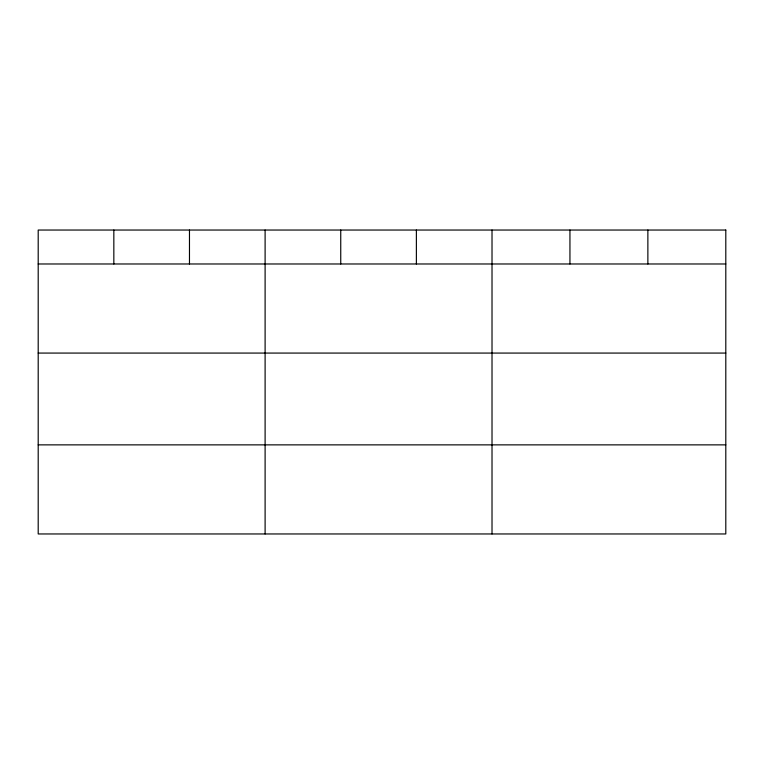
<?xml version="1.0" encoding="UTF-8"?>
<svg xmlns="http://www.w3.org/2000/svg" width="764" height="764" viewBox="0 0 764 764"><rect width="100%" height="100%" fill="white"/><g stroke="black" fill="none" stroke-linecap="round" stroke-linejoin="round"><path stroke-width="1.15" d="M38.2 263.981L725.8 263.981M38.2 353.073L725.8 353.073M38.2 444.868L725.8 444.868M647.872 230.04L647.872 263.981M569.944 230.04L569.944 263.981M492.016 230.04L492.016 533.96M416.38 230.04L416.38 263.981M340.744 230.04L340.744 263.981M265.108 230.04L265.108 533.96M189.472 230.04L189.472 263.981M113.836 230.04L113.836 263.981M725.8 230.04L38.2 230.04L38.2 533.96L725.8 533.96L725.8 230.04"/></g></svg>
